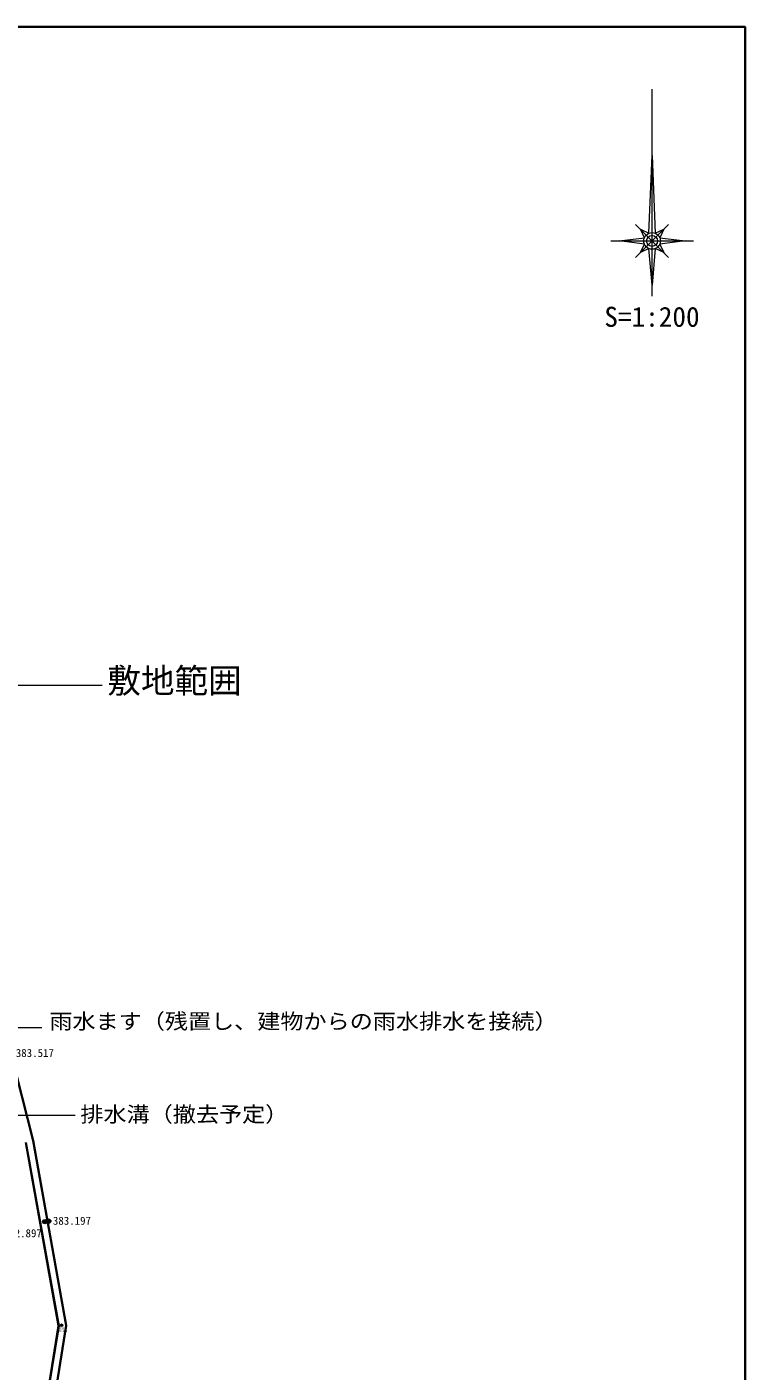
# Model space of a CAD drawing. Units: millimetres, scale not verified. Extents: x -77100 to 77100, y -52400 to 52400.
# Drawn here: x 42906 to 77100, y -11592 to 52400 of the extents above; entities that cross this region are included whole.
import ezdxf
from ezdxf.enums import TextEntityAlignment as Align

# ---------------------------------------------------------------- set-up
doc = ezdxf.new("R2010")
doc.units = ezdxf.units.MM
doc.header["$LTSCALE"] = 200
doc.header["$PDMODE"] = 32
doc.header["$PDSIZE"] = 100
for name, color, linetype, lineweight in [('0-0_D-BGD', 7, 'Continuous', 13), ('0-1_D-BGD-HTXT', 251, 'Continuous', 13), ('0-6_D-TTL', 2, 'Continuous', 35), ('0-7_横断', 7, 'Continuous', 13), ('0-8_D-TTL-LINE', 7, 'Continuous', 13)]:
    doc.layers.add(name, color=color, linetype=linetype, lineweight=lineweight)
doc.layers.add('0-9_D-TTL-TXT', color=7, linetype='Continuous')
doc.styles.add('ＭＳ ゴシック', font='')
doc.styles.get('ＭＳ ゴシック').set_extended_font_data('MS Gothic')

msp = doc.modelspace()

# ---------------------------------------------------------------- linework, layer by layer
at = {"layer": '0-0_D-BGD'}
msp.add_line((43234.5, -617.1), (42175.7, 3574.6), dxfattribs=at)
for points in [[(43186, -629.3), (42129.3, 3554.2), (41000.6, 5276.4), (39675.5, 6867.2), (38665.4, 8584.4)], [(44247.7, -12601.9), (44757.6, -9426.4), (43186, -629.3)], [(44296.5, -12613.6), (44808.3, -9426.1), (43234.5, -617.1)], [(41291.4, -21990.1), (42223.9, -20063.1), (42497.5, -18178.2), (42679.6, -16979.3), (42834.5, -15982.5), (43955.1, -12531.6), (44453.5, -9428.2), (42895.1, -702.8)], [(43906.5, -12519.6), (44402.8, -9428.6), (42846.7, -715.1)]]:
    msp.add_lwpolyline(points, dxfattribs=at)
at = {"layer": '0-1_D-BGD-HTXT', "color": 7}
for centre, radius in [((43753.4, -4479.8), 100), ((43753.4, -4479.8), 75), ((43753.4, -4479.8), 50), ((43948.5, -4453), 100), ((43948.5, -4453), 75), ((43948.5, -4453), 50)]:
    msp.add_circle(centre, radius, dxfattribs=at)
at = {"layer": '0-1_D-BGD-HTXT'}
for radius in [62.5, 46.9, 31.2]:
    msp.add_circle((44559.7, -9410.2), radius, dxfattribs=at)
at = {"layer": '0-1_D-BGD-HTXT', "color": 7}
for p in [(43753.4, -4479.8), (43948.5, -4453)]:
    msp.add_point(p, dxfattribs=at)
at = {"layer": '0-1_D-BGD-HTXT'}
msp.add_point((44559.7, -9410.2), dxfattribs=at)
at = {"layer": '0-6_D-TTL'}
msp.add_lwpolyline([(-77100, -52400), (77100, -52400), (77100, 52400), (-77100, 52400)], close=True, dxfattribs=at)
at = {"layer": '0-7_横断'}
msp.add_line((41883.5, 585), (45211.5, 585), dxfattribs=at)
for points in [[(33194.1, 16221.6), (42398.8, 21057.8), (46482.8, 21057.8)], [(30127.6, 525.6), (40294.1, 4765.3), (43622, 4765.3)]]:
    msp.add_lwpolyline(points, dxfattribs=at)
at = {"layer": '0-8_D-TTL-LINE'}
for p, q in [((72671.1, 39586.7), (72671.1, 49430.4)), ((71883.6, 42999.2), (73458.6, 41424.2)), ((71883.6, 41424.2), (73458.6, 42999.2)), ((70702.4, 42211.7), (74639.9, 42211.7))]:
    msp.add_line(p, q, dxfattribs=at)
msp.add_lwpolyline([(72671.1, 46280.4), (72823.9, 42574.6), (73228, 42768.5), (73035.8, 42360.3), (74246.1, 42211.7), (73034, 42058.9), (73228, 41654.8), (72819.7, 41847), (72671.1, 40111.7), (72518.3, 41848.8), (72114.3, 41654.8), (72306.5, 42063.1), (71096.1, 42211.7), (72308.2, 42364.5), (72114.3, 42768.5), (72522.6, 42576.3)], close=True, dxfattribs=at)
for radius in [393.8, 262.5]:
    msp.add_circle((72671.1, 42211.7), radius, dxfattribs=at)

# ---------------------------------------------------------------- texts
at = {"layer": '0-1_D-BGD-HTXT', "color": 7, "style": 'ＭＳ ゴシック'}
for s, p in [('383.517', (42378.7, 3248)), ('383.197', (44144.2, -4737.5)), ('382.897', (41805.4, -5331.7))]:
    msp.add_text(s, height=381.1, dxfattribs=at).set_placement(p, align=Align.BOTTOM_LEFT)
at = {"layer": '0-1_D-BGD-HTXT', "style": 'ＭＳ ゴシック', "width": 1.05}
for s, p in [('A33', (44469, -9627.9)), ('383.185', (44344, -9755.4))]:
    msp.add_text(s, height=91.64, dxfattribs=at).set_placement(p, align=Align.BOTTOM_LEFT)
at = {"layer": '0-7_横断', "style": 'ＭＳ ゴシック'}
msp.add_text('敷地範囲', height=1173, dxfattribs=at).set_placement((46735.9, 20337.7), align=Align.BOTTOM_LEFT)
at = {"layer": '0-7_横断', "style": 'ＭＳ ゴシック', "width": 1.1}
for s, p in [('雨水ます（残置し、建物からの雨水排水を接続）', (43975.2, 4474.3)), ('排水溝（撤去予定）', (45451.6, 48.9))]:
    msp.add_text(s, height=733.1, dxfattribs=at).set_placement(p, align=Align.BOTTOM_LEFT)
at = {"layer": '0-9_D-TTL-TXT', "style": 'ＭＳ ゴシック'}
msp.add_text('S=1:200', height=952.7, dxfattribs=at).set_placement((70397, 37836), align=Align.BOTTOM_LEFT)

doc.saveas('drawing.dxf')
